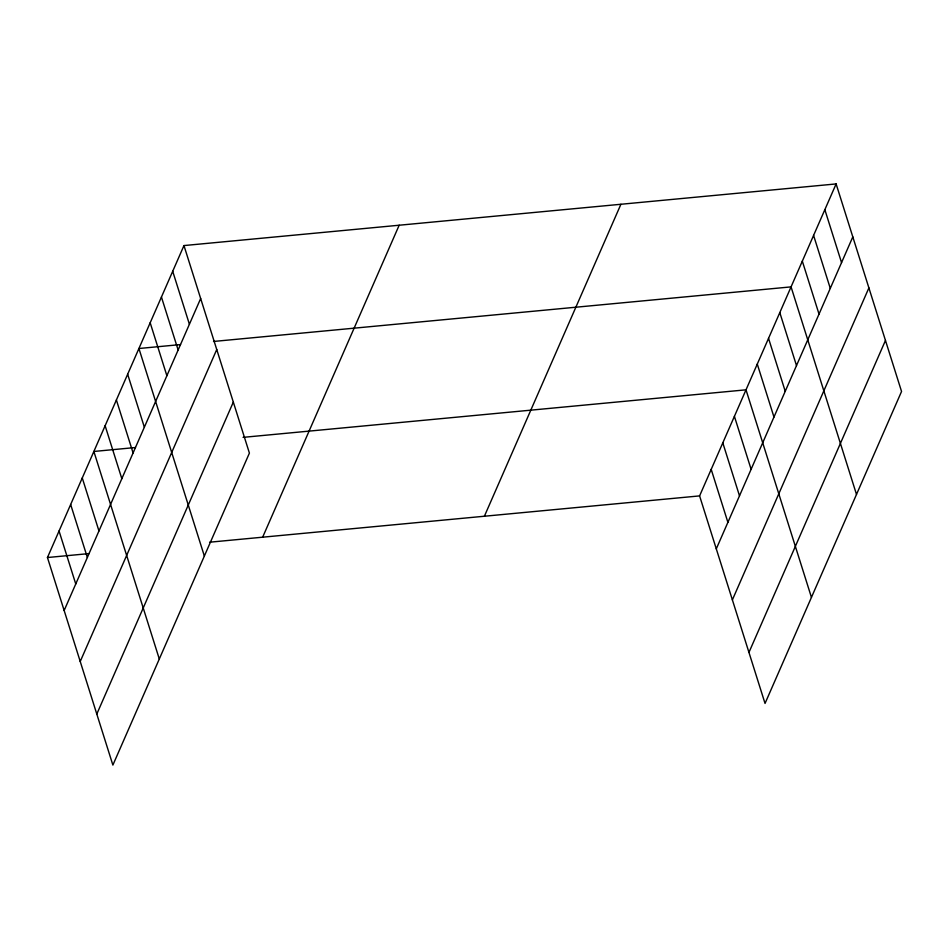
<?xml version="1.0" encoding="UTF-8"?>
<svg xmlns="http://www.w3.org/2000/svg" width="949" height="949" viewBox="0 0 949 949"><rect width="100%" height="100%" fill="white"/><g stroke="black" fill="none" stroke-linecap="round" stroke-linejoin="round"><path stroke-width="1.42" d="M183.964 245.566L249.409 453.1L112.884 765.072L47.45 557.526L183.964 245.566L836.116 183.928L901.55 391.474L765.036 703.434L699.591 495.9L836.116 183.928M64.152 610.492L200.666 298.52M80.226 661.5L216.752 349.529M96.798 714.063L233.324 402.091M262.659 537.193L399.173 225.221M484.393 516.232L620.907 204.272M716.293 548.854L852.807 236.894M732.379 599.875L868.893 287.903M748.951 652.426L885.464 340.454M180.524 344.582L138.922 348.508L204.355 556.055M213.525 341.462L791.063 286.883L856.496 494.417M135.47 447.525L93.868 451.463L159.302 658.997M243.074 437.359L746.009 389.825L811.442 597.372M47.45 557.526L89.052 553.599M209.575 542.211L699.591 495.9M824.847 209.67L841.549 262.624M813.59 235.411L830.28 288.366M802.32 261.141L819.023 314.107M779.805 312.612L796.496 365.579M768.536 338.354L785.238 391.32M757.278 364.096L773.969 417.05M734.407 416.35L751.11 469.304M722.806 442.863L739.496 495.829M711.204 469.387L727.895 522.341M172.706 271.295L189.409 324.261M161.437 297.037L178.139 349.991M150.179 322.779L166.882 375.733M127.652 374.25L144.355 427.204M116.395 399.992L133.085 452.946M105.125 425.721L121.828 478.687M82.266 477.976L98.957 530.942M70.653 504.5L87.355 557.454M59.052 531.013L75.754 583.967"/></g></svg>
